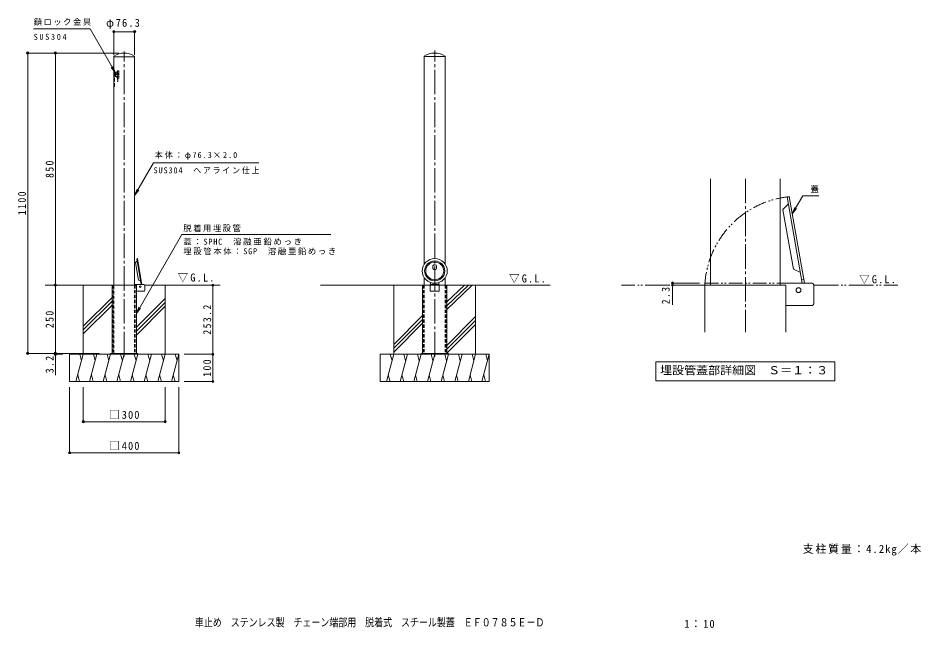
# Model space of a CAD drawing. Units: millimetres at full size, sheet at 1:10, with parts at other scales. Extents: x -1527 to 1782, y -1368 to 866.
import ezdxf
from ezdxf.enums import TextEntityAlignment as Align

# ---------------------------------------------------------------- set-up
doc = ezdxf.new("R2010")
doc.units = ezdxf.units.MM
doc.header["$LTSCALE"] = 10
doc.header["$PDMODE"] = 32
doc.header["$PDSIZE"] = 8
for name, pattern in [('CHAIN2', [12, 9, -1, 1, -1]), ('DASHED1', [1.8, 1.2, -0.6]), ('DOUBLE_CHAIN1', [8.8, 5, -1, 0.6, -0.6, 0.6, -1]), ('DOUBLE_CHAIN2', [12.8, 9, -1, 0.6, -0.6, 0.6, -1])]:
    doc.linetypes.add(name, pattern=pattern)
for name, color, linetype, lineweight in [('C-0', 7, 'DASHED1', 9), ('C-1', 2, 'Continuous', 9), ('C-2', 3, 'Continuous', 9), ('C-4', 7, 'Continuous', 9), ('C-5', 7, 'Continuous', 9), ('C-6', 6, 'Continuous', 9), ('C-E', 6, 'Continuous', 9), ('E-0', 7, 'CHAIN2', 9), ('E-1', 4, 'Continuous', 9), ('E-2', 3, 'Continuous', 9), ('E-4', 7, 'Continuous', 9), ('E-5', 7, 'Continuous', 9), ('E-6', 6, 'DOUBLE_CHAIN2', 9)]:
    doc.layers.add(name, color=color, linetype=linetype, lineweight=lineweight)
doc.layers.add('F-5_F-5ﾚｲﾔ', color=2, linetype='Continuous')
doc.styles.add('ＭＳ ゴシック', font='')
doc.styles.get('ＭＳ ゴシック').set_extended_font_data('MS Gothic')

msp = doc.modelspace()

# ---------------------------------------------------------------- linework, layer by layer
at = {"layer": 'C-0', "linetype": 'CHAIN2'}
for p, q in [((-1137.93, -373.45), (-1137.93, 743.6)), ((0, -373.45), (0, 747.21))]:
    msp.add_line(p, q, dxfattribs=at)
at = {"layer": 'C-0'}
for p, q in [((-1174.08, 663.56), (-1176.08, 663.56)), ((-1174.58, 662.56), (-1171.08, 662.56)), ((-1174.58, 662.56), (-1174.58, 654.56)), ((-1174.08, 663.56), (-1174.08, 662.56)), ((-1171.08, 664.56), (-1170.08, 665.56)), ((-1171.08, 652.56), (-1171.08, 664.56)), ((-1170.08, 665.56), (-1164.58, 665.56)), ((-1170.08, 651.56), (-1170.08, 665.56)), ((-1163.08, 671.06), (-1163.08, 633.56)), ((-1161.08, 673.06), (-1158.08, 673.06)), ((-1177.61, 658.56), (-1156.41, 658.56)), ((-1176.08, 653.56), (-1174.08, 653.56)), ((-1174.08, 648.56), (-1176.08, 648.56)), ((-1174.58, 654.56), (-1171.08, 654.56)), ((-1174.08, 653.56), (-1174.08, 654.56)), ((-1171.08, 652.56), (-1170.08, 651.56)), ((-1170.08, 651.56), (-1164.58, 651.56)), ((-1163.08, 633.56), (-1161.08, 633.56))]:
    msp.add_line(p, q, dxfattribs=at)
for points in [[(-1163.08, 668.56), (-1164.58, 668.56), (-1164.58, 648.56), (-1163.08, 648.56)], [(-1158.08, 673.06), (-1158.08, 646.06), (-1161.08, 646.06)], [(-1161.08, 633.56), (-1161.08, 671.06), (-1158.08, 671.06)], [(-1176.08, 615.56), (-1174.08, 615.56), (-1174.08, 648.56)]]:
    msp.add_lwpolyline(points, dxfattribs=at)
msp.add_arc((-1161.08, 671.06), 2, 90, 180, dxfattribs=at)
at = {"layer": 'C-1', "color": 4}
for p, q in [((-1090.61, -23.09), (-1096.65, -29.13)), ((-1089.7, -15.01), (-1091.96, -15.41)), ((-1091.96, -15.41), (-1075.32, -109.8)), ((-1089.7, -15.01), (-1072.98, -109.8)), ((-7, -48.51), (-7, -44.51)), ((7, -44.51), (7, -48.51)), ((-1077.34, -98.32), (-1085.09, -94.71)), ((-1073.72, -105.61), (-1075.99, -106.01)), ((-15, -103.06), (-15, -109.8)), ((15, -103.06), (15, -109.8))]:
    msp.add_line(p, q, dxfattribs=at)
at = {"layer": 'C-1'}
for p, q in [((-1093.38, -112.3), (-1182.48, -112.3)), ((-1182.48, -362.3), (-1182.48, -112.3)), ((-1099.79, -109.8), (-1065.69, -109.8)), ((-1093.38, -112.3), (-1093.38, -362.3)), ((-1062.49, -131.62), (-1062.49, -113)), ((-44.55, -112.3), (-44.55, -362.3)), ((44.55, -112.3), (-44.55, -112.3)), ((-16.3, -109.8), (-16.3, -134.8)), ((44.55, -112.3), (44.55, -362.3)), ((-1065.67, -134.8), (-1093.38, -134.8)), ((16.3, -134.8), (-16.3, -134.8)), ((-1149.93, -362.3), (-1149.93, -365.5)), ((-1125.93, -362.3), (-1125.93, -365.5))]:
    msp.add_line(p, q, dxfattribs=at)
at = {"layer": 'C-1', "linetype": 'DASHED1'}
for p, q in [((-1178.28, -112.3), (-1178.28, -362.3)), ((-1097.38, -112.3), (-1097.38, -362.3)), ((-40.55, -112.3), (-40.55, -362.3)), ((40.55, -112.3), (40.55, -362.3))]:
    msp.add_line(p, q, dxfattribs=at)
at = {"layer": 'C-1', "color": 4}
msp.add_lwpolyline([(-1096.65, -29.13), (-1096.57, -29.6), (-1085.09, -94.71)], dxfattribs=at)
at = {"layer": 'C-1'}
for points in [[(-16.3, -109.8), (16.3, -109.8), (16.3, -134.8)], [(-1087.93, -362.3), (-1187.93, -362.3), (-1187.93, -365.5)], [(-1087.93, -362.3), (-1087.93, -365.5), (-1187.93, -365.5)], [(50, -362.3), (-50, -362.3), (-50, -365.5)], [(50, -362.3), (50, -365.5), (-50, -365.5)]]:
    msp.add_lwpolyline(points, dxfattribs=at)
at = {"layer": 'C-1', "color": 4}
msp.add_circle((-1079.49, -117.8), 2.7, dxfattribs=at)
for centre, start, end in [((0, -44.51), 90, 180), ((0, -48.51), 180, 270), ((0, -44.51), 0, 90), ((0, -48.51), 270, 0)]:
    msp.add_arc(centre, 7, start, end, dxfattribs=at)
at = {"layer": 'C-1'}
for centre, start, end in [((-1065.69, -113), 0, 90), ((-1065.69, -131.6), 270.47024, 359.52976)]:
    msp.add_arc(centre, 3.2, start, end, dxfattribs=at)
at = {"layer": 'C-1', "color": 4}
for major_axis in [(46, 0), (37, 0), (32.82, 0)]:
    msp.add_ellipse((0, -60.27), major_axis=major_axis, ratio=0.984, dxfattribs=at)
at = {"layer": 'C-2'}
for p, q in [((-1176.08, -112.3), (-1176.08, 725.99)), ((-1176.08, 724.06), (-1099.78, 724.06)), ((-1099.78, 725.99), (-1099.78, -112.3)), ((-38.15, 725.09), (-38.57, 725.7)), ((38.15, 725.09), (-38.15, 725.09)), ((-38.15, -34.98), (-38.15, 725.09)), ((38.15, 725.09), (38.57, 725.7)), ((38.15, 725.09), (38.15, -34.98)), ((-38.15, -112.3), (-38.15, -85.56)), ((-38.15, -112.3), (-38.15, -85.56)), ((38.15, -112.3), (38.15, -85.56)), ((38.15, -85.56), (38.15, -112.3))]:
    msp.add_line(p, q, dxfattribs=at)
at = {"layer": 'C-2', "linetype": 'DASHED1'}
for p, q in [((-1176.08, -362.3), (-1176.08, -112.3)), ((-1099.78, -112.3), (-1099.78, -362.3)), ((-38.15, -112.3), (-38.15, -362.3)), ((38.15, -112.3), (38.15, -362.3))]:
    msp.add_line(p, q, dxfattribs=at)
at = {"layer": 'C-2'}
for centre, start, end in [((-1137.93, 669.7), 55.87296, 124.12692), ((0, 669.7), 55.43953, 124.56042)]:
    msp.add_arc(centre, 68, start, end, dxfattribs=at)
at = {"layer": 'C-4'}
for p, q in [((-1176.08, 818.97), (-1176.08, 731.45)), ((-1176.08, 815.97), (-1099.78, 815.97)), ((-1099.78, 818.97), (-1099.78, 731.45)), ((-1494.54, 737.7), (-1157.93, 737.7)), ((-1491.54, 737.7), (-1491.54, -362.3)), ((-1390.35, 737.7), (-1390.35, -112.3)), ((-1390.35, -112.3), (-1390.35, -442.39)), ((-813, -112.3), (-813, -365.5)), ((-1494.54, -362.3), (-1227.93, -362.3)), ((-1393.35, -365.5), (-1362.47, -365.5)), ((-810, -365.5), (-917.93, -365.5)), ((-813, -365.5), (-813, -465.5)), ((-1337.93, -729.39), (-1337.93, -485.5)), ((-1287.93, -615.8), (-1287.93, -485.5)), ((-987.93, -615.8), (-987.93, -485.5)), ((-937.93, -729.39), (-937.93, -485.5)), ((-810, -465.5), (-917.93, -465.5)), ((-1287.93, -612.8), (-987.93, -612.8)), ((-1337.93, -726.39), (-937.93, -726.39))]:
    msp.add_line(p, q, dxfattribs=at)
for p in [(-1176.08, 815.97), (-1099.78, 815.97), (-1491.54, 737.7), (-1390.35, 737.7), (-1390.35, -112.3), (-813, -112.3), (-1491.54, -362.3), (-1390.35, -362.3), (-1390.35, -365.5), (-813, -365.5), (-813, -465.5), (-1287.93, -612.8), (-987.93, -612.8), (-1337.93, -726.39), (-937.93, -726.39)]:
    msp.add_point(p, dxfattribs=at)
at = {"layer": 'C-5'}
for p, q in [((-1263.27, 826.98), (-1469.99, 826.98)), ((-1170.08, 665.56), (-1185.3, 685.39)), ((-1030.25, 336.11), (-644.1, 336.11)), ((-1099.71, 215.8), (-1084.49, 235.63)), ((-1093.36, -216.45), (-927.07, 73.18)), ((-380.29, 73.18), (-927.07, 73.18)), ((-1093.36, -216.45), (-1083.85, -193.33)), ((-1093.36, -216.45), (-1078.19, -196.58))]:
    msp.add_line(p, q, dxfattribs=at)
for points in [[(-1263.27, 826.98), (-1170.08, 665.56), (-1179.64, 688.65)], [(-1030.25, 336.11), (-1099.71, 215.8), (-1090.15, 238.9)]]:
    msp.add_lwpolyline(points, dxfattribs=at)
at = {"layer": 'C-6'}
for p, q in [((-1182.48, -112.3), (-1427.76, -112.3)), ((-1287.93, -365.5), (-1287.93, -112.3)), ((-1062.57, -112.3), (-786.91, -112.3)), ((-987.93, -365.5), (-987.93, -112.3)), ((-1182.49, -157.05), (-1287.93, -262.49)), ((-987.93, -161.37), (-1093.36, -266.8)), ((-1182.49, -171.19), (-1287.93, -276.63)), ((-1182.49, -185.34), (-1287.93, -290.77)), ((-987.93, -175.51), (-1093.36, -280.95)), ((-987.93, -189.65), (-1093.36, -295.09)), ((-1337.93, -365.5), (-937.93, -365.5)), ((-1337.93, -465.5), (-1337.93, -365.5)), ((-1287.93, -365.5), (-1314.72, -465.5)), ((-1300.98, -365.5), (-1294.45, -389.85)), ((-1237.93, -365.5), (-1264.72, -465.5)), ((-1250.98, -365.5), (-1244.45, -389.85)), ((-1187.93, -365.5), (-1214.72, -465.5)), ((-1200.98, -365.5), (-1194.45, -389.85)), ((-1137.93, -365.5), (-1164.72, -465.5)), ((-1150.98, -365.5), (-1144.45, -389.85)), ((-1087.93, -365.5), (-1114.72, -465.5)), ((-1100.98, -365.5), (-1094.45, -389.85)), ((-1037.93, -365.5), (-1064.72, -465.5)), ((-1050.98, -365.5), (-1044.45, -389.85)), ((-987.93, -365.5), (-1014.72, -465.5)), ((-1000.98, -365.5), (-994.45, -389.85)), ((-937.93, -365.5), (-964.72, -465.5)), ((-950.98, -365.5), (-944.45, -389.85)), ((-937.93, -465.5), (-937.93, -365.5)), ((-1301.67, -465.5), (-1308.2, -441.15)), ((-1251.67, -465.5), (-1258.2, -441.15)), ((-1201.67, -465.5), (-1208.2, -441.15)), ((-1151.67, -465.5), (-1158.2, -441.15)), ((-1101.67, -465.5), (-1108.2, -441.15)), ((-1051.67, -465.5), (-1058.2, -441.15)), ((-1001.67, -465.5), (-1008.2, -441.15)), ((-951.67, -465.5), (-958.2, -441.15)), ((-1337.93, -465.5), (-937.93, -465.5))]:
    msp.add_line(p, q, dxfattribs=at)
at = {"layer": 'C-E'}
for p, q in [((-44.55, -112.3), (-418.51, -112.3)), ((-150, -365.5), (-150, -112.3)), ((123.25, -112.3), (44.56, -187.8)), ((108.98, -112.3), (44.56, -173.54)), ((137.48, -112.3), (44.56, -202.01)), ((44.56, -112.3), (423.57, -112.3)), ((150, -365.5), (150, -112.3)), ((-44.56, -223.94), (-150, -329.38)), ((150, -227.83), (44.56, -333.27)), ((-44.56, -238.08), (-150, -343.52)), ((-44.56, -252.23), (-150, -357.66)), ((150, -241.98), (44.56, -347.41)), ((150, -256.12), (44.56, -361.55)), ((-200, -465.5), (-200, -365.5)), ((-200, -365.5), (200, -365.5)), ((-150, -365.5), (-176.79, -465.5)), ((-163.05, -365.5), (-156.52, -389.85)), ((-100, -365.5), (-126.79, -465.5)), ((-113.05, -365.5), (-106.52, -389.85)), ((-50, -365.5), (-76.79, -465.5)), ((-63.05, -365.5), (-56.52, -389.85)), ((0, -365.5), (-26.79, -465.5)), ((-13.05, -365.5), (-6.52, -389.85)), ((50, -365.5), (23.21, -465.5)), ((36.95, -365.5), (43.48, -389.85)), ((100, -365.5), (73.21, -465.5)), ((86.95, -365.5), (93.48, -389.85)), ((150, -365.5), (123.21, -465.5)), ((136.95, -365.5), (143.48, -389.85)), ((173.21, -465.5), (200, -365.5)), ((186.95, -365.5), (193.48, -389.85)), ((200, -465.5), (200, -365.5)), ((-163.75, -465.5), (-170.27, -441.15)), ((-113.75, -465.5), (-120.27, -441.15)), ((-63.75, -465.5), (-70.27, -441.15)), ((-13.75, -465.5), (-20.27, -441.15)), ((36.25, -465.5), (29.73, -441.15)), ((86.25, -465.5), (79.73, -441.15)), ((136.25, -465.5), (129.73, -441.15)), ((186.25, -465.5), (179.73, -441.15)), ((-200, -465.5), (200, -465.5))]:
    msp.add_line(p, q, dxfattribs=at)
at = {"layer": 'E-0'}
msp.add_line((1138.35, 277.39), (1138.35, -284.87), dxfattribs=at)
at = {"layer": 'E-1'}
for p, q in [((1299.17, 212), (1291.62, 210.67)), ((1291.62, 210.67), (1347.22, -104.63)), ((1299.17, 212), (1355, -104.63)), ((1296.14, 185.06), (1275.99, 164.92)), ((1340.36, -65.72), (1314.54, -53.68)), ((1352.42, -90.01), (1344.87, -91.34))]:
    msp.add_line(p, q, dxfattribs=at)
at = {"layer": 'E-1', "linetype": 'DOUBLE_CHAIN1'}
for p, q in [((989.8, -104.63), (1310.64, -104.63)), ((989.8, -104.63), (989.8, -112.3)), ((989.8, -112.3), (1286.9, -112.3))]:
    msp.add_line(p, q, dxfattribs=at)
at = {"layer": 'E-1', "color": 2}
for p, q in [((989.8, -112.3), (989.8, -284.87)), ((989.8, -112.3), (1286.9, -112.3)), ((1265.52, -104.63), (1379.18, -104.63)), ((1286.9, -112.3), (1286.9, -284.87)), ((1389.85, -176.72), (1389.85, -114.63)), ((1379.27, -187.3), (1286.9, -187.3))]:
    msp.add_line(p, q, dxfattribs=at)
at = {"layer": 'E-1'}
msp.add_lwpolyline([(1275.99, 164.92), (1276.27, 163.35), (1314.54, -53.68)], dxfattribs=at)
msp.add_circle((1333.18, -130.63), 9, dxfattribs=at)
at = {"layer": 'E-1', "linetype": 'DOUBLE_CHAIN1'}
msp.add_arc((1333.18, -130.63), 343.82, 95.66313, 176.94379, dxfattribs=at)
at = {"layer": 'E-1', "color": 2}
for centre, start, end in [((1379.1, -115.3), 0.47024, 89.52976), ((1379.18, -176.63), 270.47024, 359.52976)]:
    msp.add_arc(centre, 10.67, start, end, dxfattribs=at)
at = {"layer": 'E-2'}
for p, q in [((1011.18, 277.39), (1011.18, -112.3)), ((1265.52, 277.39), (1265.52, -112.3))]:
    msp.add_line(p, q, dxfattribs=at)
at = {"layer": 'E-4'}
for p, q in [((868.55, -104.63), (969.8, -104.63)), ((868.55, -112.3), (969.85, -112.3)), ((871.55, -104.63), (871.55, -184.37))]:
    msp.add_line(p, q, dxfattribs=at)
for p in [(871.55, -104.63), (871.55, -112.3)]:
    msp.add_point(p, dxfattribs=at)
at = {"layer": 'E-5'}
for p, q in [((1310.38, 148.43), (1348.78, 214.95)), ((1348.78, 214.95), (1407.15, 214.95)), ((1310.38, 148.43), (1319.95, 171.53)), ((1310.38, 148.43), (1325.6, 168.26)), ((809.89, -392.79), (809.89, -462.79)), ((809.89, -392.79), (1466.81, -392.79)), ((1466.81, -392.79), (1466.81, -462.79)), ((809.89, -462.79), (1466.81, -462.79))]:
    msp.add_line(p, q, dxfattribs=at)
at = {"layer": 'E-6'}
for p, q in [((989.8, -112.3), (685.11, -112.3)), ((1389.59, -112.3), (1696.87, -112.3))]:
    msp.add_line(p, q, dxfattribs=at)

# ---------------------------------------------------------------- texts
at = {"layer": 'C-4', "color": 2, "char_height": 29.33, "attachment_point": 7, "style": 'ＭＳ ゴシック'}
for s, insert in [('\\T1.22;\\W0.95;φ76.3', (-1204.18, 825.97)), ('\\T1.21;\\W0.95;□300', (-1192.93, -602.8)), ('\\T1.21;\\W0.95;□400', (-1192.93, -716.39))]:
    msp.add_mtext(s, dxfattribs=dict(at, insert=insert))
at = {"layer": 'C-4', "color": 2, "char_height": 29.33, "attachment_point": 7, "rotation": 90, "style": 'ＭＳ ゴシック'}
for s, insert in [('\\T1.27;\\W0.9;850', (-1396.35, 280.2)), ('\\T1.28;\\W0.9;1100', (-1497.54, 143.95)), ('\\T1.28;\\W0.9;253.2', (-819, -293.9)), ('\\T1.27;\\W0.9;250', (-1396.35, -269.8)), ('\\T1.27;\\W0.9;3.2', (-1396.35, -434.95)), ('\\T1.27;\\W0.9;100', (-819, -448))]:
    msp.add_mtext(s, dxfattribs=dict(at, insert=insert))
at = {"layer": 'C-5', "char_height": 21.99, "attachment_point": 7, "style": 'ＭＳ ゴシック'}
for s, insert in [('\\T1.17;鎖ロック金具', (-1469.99, 838.2)), ('\\T1.39;\\W0.85;SUS304', (-1469.99, 785.75)), ('\\T1.25;\\W0.95;本体：φ76.3×2.0', (-1025.77, 347.33)), ('\\T1.22;\\W0.95;SUS304\u3000ヘアライン仕上', (-1030.25, 294.81)), ('\\T1.17;脱着用埋設管', (-921.36, 82.58)), ('\\T1.2;蓋：SPHC\u3000溶融亜鉛めっき', (-921.36, 33.28)), ('\\T1.19;埋設管本体：SGP\u3000溶融亜鉛めっき', (-921.36, -1.72))]:
    msp.add_mtext(s, dxfattribs=dict(at, insert=insert))
at = {"layer": 'C-5', "color": 2, "char_height": 29.33, "attachment_point": 7, "style": 'ＭＳ ゴシック'}
for s, insert in [('\\T1.22;\\W0.95;▽G.L.', (-942.06, -101.92)), ('\\T1.22;\\W0.95;▽G.L.', (272.41, -105.35)), ('\\T1.16;支柱質量：4.2kg／本', (1348.85, -1102.81))]:
    msp.add_mtext(s, dxfattribs=dict(at, insert=insert))
at = {"layer": 'E-4', "color": 2, "insert": (861.55, -182.4), "char_height": 29.33, "attachment_point": 7, "rotation": 90, "style": 'ＭＳ ゴシック'}
msp.add_mtext('\\T1.27;\\W0.9;2.3', dxfattribs=at)
at = {"layer": 'E-5', "style": 'ＭＳ ゴシック'}
msp.add_text('蓋', height=21.99, dxfattribs=at).set_placement((1377.15, 221.61), align=Align.BOTTOM_LEFT)
at = {"layer": 'E-5', "color": 2, "style": 'ＭＳ ゴシック', "width": 1.1}
msp.add_text('埋設管蓋部詳細図\u3000Ｓ＝１：３', height=29.33, dxfattribs=at).set_placement((825.85, -447.79), align=Align.BOTTOM_LEFT)
at = {"layer": 'E-5', "color": 2, "insert": (1555.5, -108.22), "char_height": 29.33, "attachment_point": 7, "style": 'ＭＳ ゴシック'}
msp.add_mtext('\\T1.22;\\W0.95;▽G.L.', dxfattribs=at)
at = {"layer": 'F-5_F-5ﾚｲﾔ', "style": 'ＭＳ ゴシック', "width": 0.8}
msp.add_text('車止め\u3000ステンレス製\u3000チェーン端部用\u3000脱着式\u3000スチール製蓋\u3000ＥＦ０７８５Ｅ－Ｄ', height=29.33, dxfattribs=at).set_placement((-879, -1371.11), align=Align.BOTTOM_LEFT)
at = {"layer": 'F-5_F-5ﾚｲﾔ', "insert": (915, -1367.92), "char_height": 29.33, "attachment_point": 7, "style": 'ＭＳ ゴシック'}
msp.add_mtext('\\T1.21;\\W0.95;1：10', dxfattribs=at)

doc.saveas('drawing.dxf')
